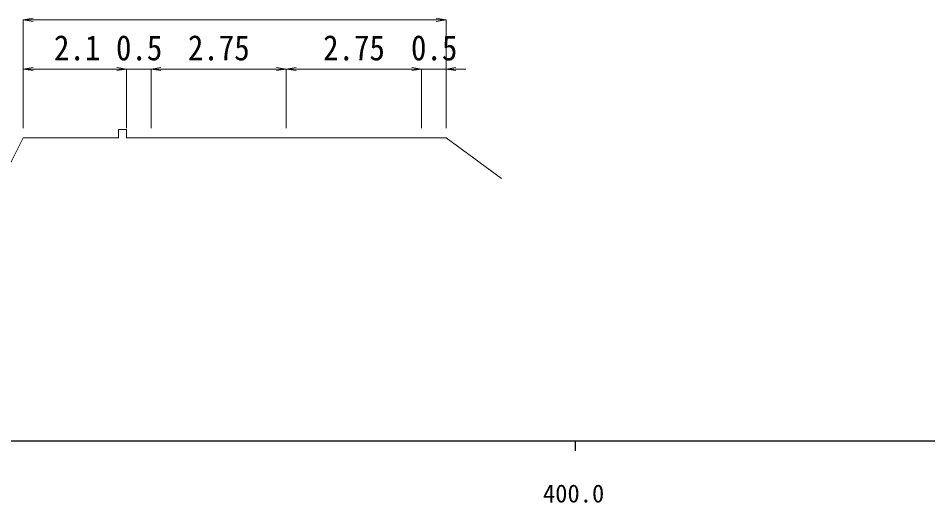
# Model space of a CAD drawing. Units: millimetres on the paper, enlarged 1000 times, with parts at other scales. Extents: x 40000 to 680000, y 20000 to 380000.
# Drawn here: x 411368 to 503862, y 198715 to 247969 of the extents above; entities that cross this region are included whole.
import ezdxf
from ezdxf.enums import TextEntityAlignment as Align

# ---------------------------------------------------------------- set-up
doc = ezdxf.new("R2010")
doc.units = ezdxf.units.MM
doc.header["$LTSCALE"] = 1000
for name, color, linetype, lineweight in [('M-BGD', 7, 'Continuous', 13), ('M-STR-HTXT', 7, 'Continuous', 13), ('M-TTL-BAND', 7, 'Continuous', 25)]:
    doc.layers.add(name, color=color, linetype=linetype, lineweight=lineweight)
doc.styles.add('ＭＳ ゴシック', font='')
doc.styles.get('ＭＳ ゴシック').set_extended_font_data('MS Gothic')

# ---------------------------------------------------------------- blocks, each defined once
blk = doc.blocks.new('open_arrow')
at = {"color": 0, "linetype": 'Continuous', "lineweight": -2}
blk.add_lwpolyline([(7.5, 1.25), (0, 0), (7.5, -1.25)], dxfattribs=at)

msp = doc.modelspace()

# ---------------------------------------------------------------- linework, layer by layer
at = {"layer": 'M-BGD'}
for p, q in [((421582, 236653), (422382, 236653)), ((421582, 236653), (421582, 235803)), ((422382, 236653), (422382, 235803)), ((409882, 231803), (411882, 235803)), ((411882, 235803), (421582, 235803)), ((422382, 235803), (454882, 235803)), ((454882, 235803), (460498, 231666))]:
    msp.add_line(p, q, dxfattribs=at)
at = {"layer": 'M-STR-HTXT'}
for p, q in [((411882, 236803), (411882, 247813)), ((411882, 247803), (454882, 247803)), ((454882, 236803), (454882, 247813)), ((411882, 242803), (422382, 242803)), ((420382, 242803), (426882, 242803)), ((422382, 236803), (422382, 242813)), ((424882, 236803), (424882, 242813)), ((424882, 242803), (438632, 242803)), ((438632, 236803), (438632, 242813)), ((438632, 242803), (452382, 242803)), ((450382, 242803), (456882, 242803)), ((452382, 236803), (452382, 242813))]:
    msp.add_line(p, q, dxfattribs=at)
at = {"layer": 'M-TTL-BAND'}
for p, q in [((40000, 205000), (579000, 205000)), ((468000, 205000), (468000, 204000))]:
    msp.add_line(p, q, dxfattribs=at)

# ---------------------------------------------------------------- block references
at = {"layer": 'M-STR-HTXT', "xscale": 133, "yscale": 133}
for p in [(411882, 247803), (411882, 242803), (424882, 242803), (424882, 242803), (438632, 242803), (454882, 242803)]:
    msp.add_blockref('open_arrow', p, dxfattribs=at)
at = {"layer": 'M-STR-HTXT', "xscale": 133, "yscale": 133, "rotation": 180}
for p in [(454882, 247803), (422382, 242803), (422382, 242803), (438632, 242803), (452382, 242803), (452382, 242803)]:
    msp.add_blockref('open_arrow', p, dxfattribs=at)

# ---------------------------------------------------------------- texts
at = {"layer": 'M-STR-HTXT', "style": 'ＭＳ ゴシック', "width": 0.9}
for s, p in [('2.1', (417364, 244966)), ('0.5', (423668, 244966)), ('2.75', (431765, 244966)), ('2.75', (445515, 244966)), ('0.5', (453668, 244966))]:
    msp.add_text(s, height=2566, dxfattribs=at).set_placement(p, align=Align.MIDDLE_CENTER)
at = {"layer": 'M-TTL-BAND', "style": 'ＭＳ ゴシック'}
msp.add_text('400.0', height=1833, dxfattribs=at).set_placement((467844, 198195), align=Align.BOTTOM_CENTER)

doc.saveas('drawing.dxf')
